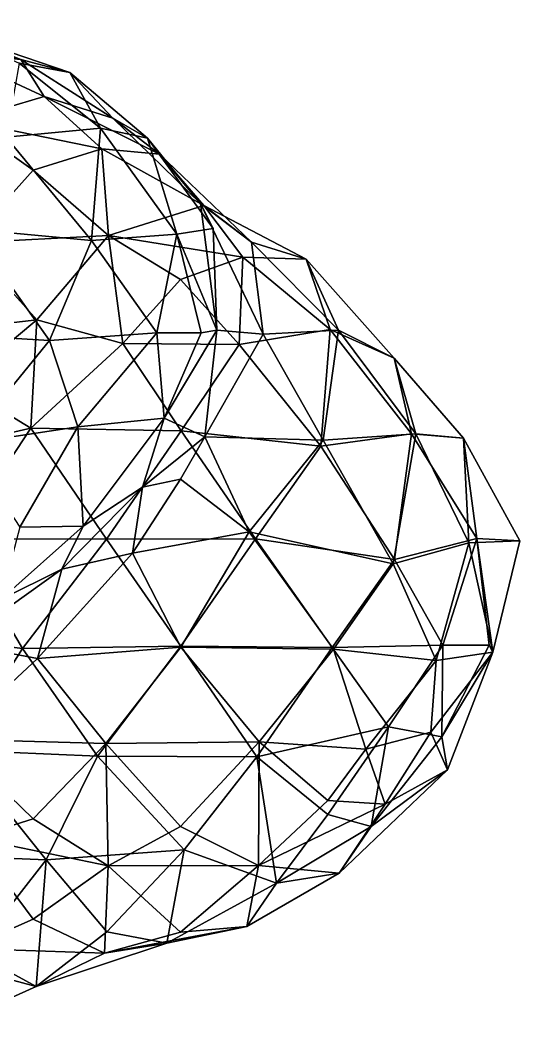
# Model space of a CAD drawing. Extents: x 290034 to 295698, y 4553723 to 4561693.
# Drawn here: x 295613.1 to 295698.5, y 4558858.8 to 4559031.7 of the extents above; entities that cross this region are included whole.
import ezdxf

# ---------------------------------------------------------------- set-up
doc = ezdxf.new("R2010")
doc.units = 0
doc.layers.add('Au_ppm_Pref_-_0_2', color=7, linetype='CONTINUOUS')

msp = doc.modelspace()

# ---------------------------------------------------------------- linework, layer by layer
at = {"layer": 'Au_ppm_Pref_-_0_2'}
for points in [[(295600.65, 4559026.25, 1965.07), (295590.08, 4559031.65, 1959.98), (295613.17, 4559024.95, 1958.74)], [(295613.17, 4559024.95, 1958.74), (295590.08, 4559031.65, 1959.98), (295600.94, 4559029.73, 1954.03)], [(295612.9, 4559024.29, 1949.43), (295621.55, 4559022.71, 1954.04), (295600.94, 4559029.73, 1954.03)], [(295600.94, 4559029.73, 1954.03), (295621.55, 4559022.71, 1954.04), (295613.17, 4559024.95, 1958.74)], [(295600.65, 4559026.25, 1965.07), (295617.18, 4559018.62, 1965.81), (295603.31, 4559014.51, 1972.06)], [(295600.65, 4559026.25, 1965.07), (295613.17, 4559024.95, 1958.74), (295617.18, 4559018.62, 1965.81)], [(295610.68, 4559011.64, 1942.69), (295626.83, 4559013.19, 1948.38), (295612.9, 4559024.29, 1949.43)], [(295612.9, 4559024.29, 1949.43), (295626.83, 4559013.19, 1948.38), (295621.55, 4559022.71, 1954.04)], [(295613.17, 4559024.95, 1958.74), (295621.55, 4559022.71, 1954.04), (295628.89, 4559014.92, 1959.96)], [(295613.17, 4559024.95, 1958.74), (295628.89, 4559014.92, 1959.96), (295617.18, 4559018.62, 1965.81)], [(295626.83, 4559013.19, 1948.38), (295634.82, 4559011.48, 1954.04), (295621.55, 4559022.71, 1954.04)], [(295621.55, 4559022.71, 1954.04), (295634.82, 4559011.48, 1954.04), (295628.89, 4559014.92, 1959.96)], [(295627.02, 4559009.62, 1970.77), (295603.31, 4559014.51, 1972.06), (295617.18, 4559018.62, 1965.81)], [(295627.02, 4559009.62, 1970.77), (295617.18, 4559018.62, 1965.81), (295636.87, 4559008.74, 1965.92)], [(295617.18, 4559018.62, 1965.81), (295628.89, 4559014.92, 1959.96), (295636.87, 4559008.74, 1965.92)], [(295604.13, 4558993.56, 1976.71), (295603.31, 4559014.51, 1972.06), (295615.28, 4559006.02, 1975.19)], [(295615.28, 4559006.02, 1975.19), (295603.31, 4559014.51, 1972.06), (295627.02, 4559009.62, 1970.77)], [(295643.87, 4559000.3, 1959.43), (295636.87, 4559008.74, 1965.92), (295628.89, 4559014.92, 1959.96)], [(295643.87, 4559000.3, 1959.43), (295628.89, 4559014.92, 1959.96), (295634.82, 4559011.48, 1954.04)], [(295625.25, 4558993.95, 1942.51), (295610.68, 4559011.64, 1942.69), (295604.6, 4558995.89, 1939.43)], [(295610.68, 4559011.64, 1942.69), (295625.25, 4558993.95, 1942.51), (295626.83, 4559013.19, 1948.38)], [(295625.25, 4558993.95, 1942.51), (295639.85, 4558995.07, 1948.39), (295626.83, 4559013.19, 1948.38)], [(295639.85, 4558995.07, 1948.39), (295634.82, 4559011.48, 1954.04), (295626.83, 4559013.19, 1948.38)], [(295646.06, 4558996.01, 1954.04), (295643.87, 4559000.3, 1959.43), (295634.82, 4559011.48, 1954.04)], [(295646.06, 4558996.01, 1954.04), (295634.82, 4559011.48, 1954.04), (295639.85, 4558995.07, 1948.39)], [(295627.02, 4559009.62, 1970.77), (295628.15, 4558994.81, 1977.27), (295615.28, 4559006.02, 1975.19)], [(295627.02, 4559009.62, 1970.77), (295644.44, 4558999.95, 1972.2), (295628.15, 4558994.81, 1977.27)], [(295636.87, 4559008.74, 1965.92), (295644.44, 4558999.95, 1972.2), (295627.02, 4559009.62, 1970.77)], [(295652.59, 4558993.67, 1965.55), (295644.44, 4558999.95, 1972.2), (295636.87, 4559008.74, 1965.92)], [(295652.59, 4558993.67, 1965.55), (295636.87, 4559008.74, 1965.92), (295643.87, 4559000.3, 1959.43)], [(295604.13, 4558993.56, 1976.71), (295615.28, 4559006.02, 1975.19), (295628.15, 4558994.81, 1977.27)], [(295628.15, 4558994.81, 1977.27), (295644.44, 4558999.95, 1972.2), (295651.14, 4558991.12, 1977.08)], [(295643.87, 4559000.3, 1959.43), (295654.58, 4558977.91, 1959.52), (295652.59, 4558993.67, 1965.55)], [(295654.58, 4558977.91, 1959.52), (295643.87, 4559000.3, 1959.43), (295646.68, 4558978.6, 1953.4)], [(295646.68, 4558978.6, 1953.4), (295643.87, 4559000.3, 1959.43), (295646.06, 4558996.01, 1954.04)], [(295652.59, 4558993.67, 1965.55), (295661.96, 4558990.76, 1971.86), (295644.44, 4558999.95, 1972.2)], [(295661.96, 4558990.76, 1971.86), (295651.14, 4558991.12, 1977.08), (295644.44, 4558999.95, 1972.2)], [(295646.68, 4558978.6, 1953.4), (295646.06, 4558996.01, 1954.04), (295639.85, 4558995.07, 1948.39)], [(295589.62, 4558978.57, 1940.3), (295618.08, 4558976.88, 1940.89), (295604.6, 4558995.89, 1939.43)], [(295604.13, 4558993.56, 1976.71), (295628.15, 4558994.81, 1977.27), (295615.95, 4558980.36, 1980.14)], [(295604.6, 4558995.89, 1939.43), (295618.08, 4558976.88, 1940.89), (295625.25, 4558993.95, 1942.51)], [(295628.15, 4558994.81, 1977.27), (295630.6, 4558976.36, 1981.84), (295615.95, 4558980.36, 1980.14)], [(295636.43, 4558978.19, 1944.07), (295639.85, 4558995.07, 1948.39), (295625.25, 4558993.95, 1942.51)], [(295651.14, 4558991.12, 1977.08), (295640.47, 4558987.28, 1980.82), (295628.15, 4558994.81, 1977.27)], [(295628.15, 4558994.81, 1977.27), (295640.47, 4558987.28, 1980.82), (295630.6, 4558976.36, 1981.84)], [(295644.03, 4558978.19, 1948.1), (295639.85, 4558995.07, 1948.39), (295636.43, 4558978.19, 1944.07)], [(295644.03, 4558978.19, 1948.1), (295646.68, 4558978.6, 1953.4), (295639.85, 4558995.07, 1948.39)], [(295592.86, 4558977.71, 1976.87), (295604.13, 4558993.56, 1976.71), (295615.95, 4558980.36, 1980.14)], [(295625.25, 4558993.95, 1942.51), (295618.08, 4558976.88, 1940.89), (295636.43, 4558978.19, 1944.07)], [(295652.59, 4558993.67, 1965.55), (295667.49, 4558978.61, 1965.82), (295661.96, 4558990.76, 1971.86)], [(295654.58, 4558977.91, 1959.52), (295667.49, 4558978.61, 1965.82), (295652.59, 4558993.67, 1965.55)], [(295651.14, 4558991.12, 1977.08), (295650.53, 4558976.17, 1981.86), (295640.47, 4558987.28, 1980.82)], [(295651.14, 4558991.12, 1977.08), (295666.06, 4558978.73, 1977.8), (295650.53, 4558976.17, 1981.86)], [(295661.96, 4558990.76, 1971.86), (295666.06, 4558978.73, 1977.8), (295651.14, 4558991.12, 1977.08)], [(295676.98, 4558973.82, 1971.75), (295666.06, 4558978.73, 1977.8), (295661.96, 4558990.76, 1971.86)], [(295676.98, 4558973.82, 1971.75), (295661.96, 4558990.76, 1971.86), (295667.49, 4558978.61, 1965.82)], [(295650.53, 4558976.17, 1981.86), (295630.6, 4558976.36, 1981.84), (295640.47, 4558987.28, 1980.82)], [(295592.86, 4558977.71, 1976.87), (295615.95, 4558980.36, 1980.14), (295602.68, 4558969.32, 1980.78)], [(295614.89, 4558961.87, 1982.07), (295602.68, 4558969.32, 1980.78), (295615.95, 4558980.36, 1980.14)], [(295614.89, 4558961.87, 1982.07), (295615.95, 4558980.36, 1980.14), (295630.6, 4558976.36, 1981.84)], [(295664.46, 4558958.75, 1982.62), (295650.53, 4558976.17, 1981.86), (295666.06, 4558978.73, 1977.8)], [(295664.46, 4558958.75, 1982.62), (295666.06, 4558978.73, 1977.8), (295679.95, 4558960.88, 1979.15)], [(295676.98, 4558973.82, 1971.75), (295679.95, 4558960.88, 1979.15), (295666.06, 4558978.73, 1977.8)], [(295589.62, 4558978.57, 1940.3), (295603.67, 4558959.18, 1940.59), (295618.08, 4558976.88, 1940.89)], [(295636.43, 4558978.19, 1944.07), (295618.08, 4558976.88, 1940.89), (295622.96, 4558962.06, 1943.11)], [(295637.68, 4558963.54, 1949.17), (295636.43, 4558978.19, 1944.07), (295622.96, 4558962.06, 1943.11)], [(295637.68, 4558963.54, 1949.17), (295644.03, 4558978.19, 1948.1), (295636.43, 4558978.19, 1944.07)], [(295637.68, 4558963.54, 1949.17), (295644.62, 4558960.37, 1955.52), (295646.68, 4558978.6, 1953.4)], [(295637.68, 4558963.54, 1949.17), (295646.68, 4558978.6, 1953.4), (295644.03, 4558978.19, 1948.1)], [(295644.62, 4558960.37, 1955.52), (295654.58, 4558977.91, 1959.52), (295646.68, 4558978.6, 1953.4)], [(295664.88, 4558959.82, 1961.07), (295654.58, 4558977.91, 1959.52), (295644.62, 4558960.37, 1955.52)], [(295654.58, 4558977.91, 1959.52), (295664.88, 4558959.82, 1961.07), (295667.49, 4558978.61, 1965.82)], [(295664.88, 4558959.82, 1961.07), (295680.7, 4558960.91, 1964.94), (295667.49, 4558978.61, 1965.82)], [(295676.98, 4558973.82, 1971.75), (295667.49, 4558978.61, 1965.82), (295680.7, 4558960.91, 1964.94)], [(295603.67, 4558959.18, 1940.59), (295622.96, 4558962.06, 1943.11), (295618.08, 4558976.88, 1940.89)], [(295640.57, 4558961.4, 1982.65), (295614.89, 4558961.87, 1982.07), (295630.6, 4558976.36, 1981.84)], [(295640.57, 4558961.4, 1982.65), (295630.6, 4558976.36, 1981.84), (295650.53, 4558976.17, 1981.86)], [(295664.46, 4558958.75, 1982.62), (295640.57, 4558961.4, 1982.65), (295650.53, 4558976.17, 1981.86)], [(295676.98, 4558973.82, 1971.75), (295688.84, 4558960.13, 1971.77), (295679.95, 4558960.88, 1979.15)], [(295676.98, 4558973.82, 1971.75), (295680.7, 4558960.91, 1964.94), (295688.84, 4558960.13, 1971.77)], [(295614.89, 4558961.87, 1982.07), (295592.88, 4558956.86, 1981.24), (295602.68, 4558969.32, 1980.78)], [(295637.68, 4558963.54, 1949.17), (295622.96, 4558962.06, 1943.11), (295623.84, 4558945.09, 1949.22)], [(295633.98, 4558951.74, 1954.04), (295637.68, 4558963.54, 1949.17), (295623.84, 4558945.09, 1949.22)], [(295633.98, 4558951.74, 1954.04), (295644.62, 4558960.37, 1955.52), (295637.68, 4558963.54, 1949.17)], [(295614.89, 4558961.87, 1982.07), (295602.45, 4558942.93, 1983.03), (295592.88, 4558956.86, 1981.24)], [(295627.82, 4558942.84, 1982.91), (295602.45, 4558942.93, 1983.03), (295614.89, 4558961.87, 1982.07)], [(295622.96, 4558962.06, 1943.11), (295603.67, 4558959.18, 1940.59), (295613.01, 4558944.9, 1944.01)], [(295623.84, 4558945.09, 1949.22), (295622.96, 4558962.06, 1943.11), (295613.01, 4558944.9, 1944.01)], [(295640.57, 4558961.4, 1982.65), (295627.82, 4558942.84, 1982.91), (295614.89, 4558961.87, 1982.07)], [(295653.32, 4558942.9, 1982.8), (295627.82, 4558942.84, 1982.91), (295640.57, 4558961.4, 1982.65)], [(295633.98, 4558951.74, 1954.04), (295640.47, 4558953.12, 1957.56), (295644.62, 4558960.37, 1955.52)], [(295640.47, 4558953.12, 1957.56), (295652.24, 4558944.12, 1960.62), (295644.62, 4558960.37, 1955.52)], [(295653.32, 4558942.9, 1982.8), (295640.57, 4558961.4, 1982.65), (295664.46, 4558958.75, 1982.62)], [(295664.88, 4558959.82, 1961.07), (295644.62, 4558960.37, 1955.52), (295652.24, 4558944.12, 1960.62)], [(295664.88, 4558959.82, 1961.07), (295652.24, 4558944.12, 1960.62), (295676.84, 4558938.62, 1961.96)], [(295677.07, 4558939.38, 1982.11), (295664.46, 4558958.75, 1982.62), (295679.95, 4558960.88, 1979.15)], [(295664.88, 4558959.82, 1961.07), (295676.84, 4558938.62, 1961.96), (295680.7, 4558960.91, 1964.94)], [(295689.74, 4558942.24, 1966.22), (295680.7, 4558960.91, 1964.94), (295676.84, 4558938.62, 1961.96)], [(295677.07, 4558939.38, 1982.11), (295679.95, 4558960.88, 1979.15), (295691.13, 4558942.99, 1977.7)], [(295688.84, 4558960.13, 1971.77), (295691.13, 4558942.99, 1977.7), (295679.95, 4558960.88, 1979.15)], [(295689.74, 4558942.24, 1966.22), (295688.84, 4558960.13, 1971.77), (295680.7, 4558960.91, 1964.94)], [(295689.74, 4558942.24, 1966.22), (295698.46, 4558942.56, 1971.86), (295688.84, 4558960.13, 1971.77)], [(295688.84, 4558960.13, 1971.77), (295698.46, 4558942.56, 1971.86), (295691.13, 4558942.99, 1977.7)], [(295653.32, 4558942.9, 1982.8), (295664.46, 4558958.75, 1982.62), (295677.07, 4558939.38, 1982.11)], [(295640.47, 4558953.12, 1957.56), (295632.26, 4558940.46, 1959.25), (295652.24, 4558944.12, 1960.62)], [(295632.26, 4558940.46, 1959.25), (295640.47, 4558953.12, 1957.56), (295633.98, 4558951.74, 1954.04)], [(295632.26, 4558940.46, 1959.25), (295633.98, 4558951.74, 1954.04), (295620.2, 4558937.71, 1953.13)], [(295620.2, 4558937.71, 1953.13), (295633.98, 4558951.74, 1954.04), (295623.84, 4558945.09, 1949.22)], [(295609.75, 4558932.56, 1948.1), (295620.2, 4558937.71, 1953.13), (295623.84, 4558945.09, 1949.22)], [(295623.84, 4558945.09, 1949.22), (295613.01, 4558944.9, 1944.01), (295609.75, 4558932.56, 1948.1)], [(295613.5, 4558924.18, 1983.6), (295590.16, 4558927.13, 1984.38), (295602.45, 4558942.93, 1983.03)], [(295627.82, 4558942.84, 1982.91), (295613.5, 4558924.18, 1983.6), (295602.45, 4558942.93, 1983.03)], [(295640.55, 4558924.56, 1982.68), (295613.5, 4558924.18, 1983.6), (295627.82, 4558942.84, 1982.91)], [(295640.55, 4558924.56, 1982.68), (295627.82, 4558942.84, 1982.91), (295653.32, 4558942.9, 1982.8)], [(295640.55, 4558924.41, 1961.42), (295652.24, 4558944.12, 1960.62), (295632.26, 4558940.46, 1959.25)], [(295640.55, 4558924.41, 1961.42), (295666.6, 4558924.06, 1961.95), (295652.24, 4558944.12, 1960.62)], [(295640.55, 4558924.56, 1982.68), (295653.32, 4558942.9, 1982.8), (295666.38, 4558924.33, 1982.39)], [(295652.24, 4558944.12, 1960.62), (295666.6, 4558924.06, 1961.95), (295676.84, 4558938.62, 1961.96)], [(295666.38, 4558924.33, 1982.39), (295653.32, 4558942.9, 1982.8), (295677.07, 4558939.38, 1982.11)], [(295685.31, 4558924.74, 1981.11), (295677.07, 4558939.38, 1982.11), (295691.13, 4558942.99, 1977.7)], [(295693.22, 4558924.74, 1977.8), (295685.31, 4558924.74, 1981.11), (295691.13, 4558942.99, 1977.7)], [(295689.74, 4558942.24, 1966.22), (295693.83, 4558923.55, 1971.9), (295698.46, 4558942.56, 1971.86)], [(295691.13, 4558942.99, 1977.7), (295693.83, 4558923.55, 1971.9), (295693.22, 4558924.74, 1977.8)], [(295693.83, 4558923.55, 1971.9), (295691.13, 4558942.99, 1977.7), (295698.46, 4558942.56, 1971.86)], [(295689.74, 4558942.24, 1966.22), (295676.84, 4558938.62, 1961.96), (295684.2, 4558922.12, 1964.15)], [(295689.74, 4558942.24, 1966.22), (295684.2, 4558922.12, 1964.15), (295693.83, 4558923.55, 1971.9)], [(295616.02, 4558922.46, 1959.67), (295640.55, 4558924.41, 1961.42), (295632.26, 4558940.46, 1959.25)], [(295632.26, 4558940.46, 1959.25), (295620.2, 4558937.71, 1953.13), (295616.02, 4558922.46, 1959.67)], [(295666.38, 4558924.33, 1982.39), (295677.07, 4558939.38, 1982.11), (295685.31, 4558924.74, 1981.11)], [(295602.43, 4558925.01, 1954.18), (295616.02, 4558922.46, 1959.67), (295620.2, 4558937.71, 1953.13)], [(295602.43, 4558925.01, 1954.18), (295620.2, 4558937.71, 1953.13), (295609.75, 4558932.56, 1948.1)], [(295666.6, 4558924.06, 1961.95), (295684.2, 4558922.12, 1964.15), (295676.84, 4558938.62, 1961.96)], [(295613.5, 4558924.18, 1983.6), (295602.48, 4558906.74, 1985.43), (295590.16, 4558927.13, 1984.38)], [(295601.21, 4558908.63, 1960.88), (295616.02, 4558922.46, 1959.67), (295602.43, 4558925.01, 1954.18)], [(295626.29, 4558905.71, 1983.55), (295602.48, 4558906.74, 1985.43), (295613.5, 4558924.18, 1983.6)], [(295640.55, 4558924.56, 1982.68), (295626.29, 4558905.71, 1983.55), (295613.5, 4558924.18, 1983.6)], [(295640.55, 4558924.41, 1961.42), (295616.02, 4558922.46, 1959.67), (295627.7, 4558907.88, 1961.22)], [(295640.55, 4558924.56, 1982.68), (295653.5, 4558905.61, 1982.4), (295626.29, 4558905.71, 1983.55)], [(295640.55, 4558924.41, 1961.42), (295627.7, 4558907.88, 1961.22), (295653.92, 4558908.16, 1961.76)], [(295640.55, 4558924.56, 1982.68), (295666.38, 4558924.33, 1982.39), (295653.5, 4558905.61, 1982.4)], [(295640.55, 4558924.41, 1961.42), (295653.92, 4558908.16, 1961.76), (295666.6, 4558924.06, 1961.95)], [(295653.5, 4558905.61, 1982.4), (295666.38, 4558924.33, 1982.39), (295676.04, 4558910.78, 1981.39)], [(295653.92, 4558908.16, 1961.76), (295672.14, 4558906.92, 1962.87), (295666.6, 4558924.06, 1961.95)], [(295666.38, 4558924.33, 1982.39), (295685.31, 4558924.74, 1981.11), (295676.04, 4558910.78, 1981.39)], [(295666.6, 4558924.06, 1961.95), (295672.14, 4558906.92, 1962.87), (295684.2, 4558922.12, 1964.15)], [(295685.14, 4558909.06, 1976.94), (295676.04, 4558910.78, 1981.39), (295685.31, 4558924.74, 1981.11)], [(295683.28, 4558909.85, 1966.85), (295693.83, 4558923.55, 1971.9), (295684.2, 4558922.12, 1964.15)], [(295683.28, 4558909.85, 1966.85), (295686.1, 4558903.41, 1971.86), (295693.83, 4558923.55, 1971.9)], [(295693.22, 4558924.74, 1977.8), (295685.14, 4558909.06, 1976.94), (295685.31, 4558924.74, 1981.11)], [(295693.22, 4558924.74, 1977.8), (295693.83, 4558923.55, 1971.9), (295685.14, 4558909.06, 1976.94)], [(295685.14, 4558909.06, 1976.94), (295693.83, 4558923.55, 1971.9), (295686.1, 4558903.41, 1971.86)], [(295601.21, 4558908.63, 1960.88), (295627.7, 4558907.88, 1961.22), (295616.02, 4558922.46, 1959.67)], [(295683.28, 4558909.85, 1966.85), (295684.2, 4558922.12, 1964.15), (295672.14, 4558906.92, 1962.87)], [(295653.5, 4558905.61, 1982.4), (295676.04, 4558910.78, 1981.39), (295665.67, 4558895.73, 1981.52)], [(295673.04, 4558893.68, 1976.89), (295665.67, 4558895.73, 1981.52), (295676.04, 4558910.78, 1981.39)], [(295683.28, 4558909.85, 1966.85), (295672.14, 4558906.92, 1962.87), (295675.46, 4558897.52, 1967.4)], [(295673.04, 4558893.68, 1976.89), (295676.04, 4558910.78, 1981.39), (295685.14, 4558909.06, 1976.94)], [(295683.28, 4558909.85, 1966.85), (295675.46, 4558897.52, 1967.4), (295686.1, 4558903.41, 1971.86)], [(295604.95, 4558891.78, 1966.35), (295615.28, 4558895.04, 1961.96), (295601.21, 4558908.63, 1960.88)], [(295601.21, 4558908.63, 1960.88), (295615.28, 4558895.04, 1961.96), (295627.7, 4558907.88, 1961.22)], [(295627.7, 4558907.88, 1961.22), (295615.28, 4558895.04, 1961.96), (295628.14, 4558886.96, 1964.33)], [(295627.7, 4558907.88, 1961.22), (295640.47, 4558893.7, 1961.51), (295653.92, 4558908.16, 1961.76)], [(295627.7, 4558907.88, 1961.22), (295628.14, 4558886.96, 1964.33), (295640.47, 4558893.7, 1961.51)], [(295653.92, 4558908.16, 1961.76), (295640.47, 4558893.7, 1961.51), (295653.83, 4558887.01, 1965.41)], [(295653.92, 4558908.16, 1961.76), (295653.83, 4558887.01, 1965.41), (295665.67, 4558898.13, 1962.98)], [(295653.92, 4558908.16, 1961.76), (295665.67, 4558898.13, 1962.98), (295672.14, 4558906.92, 1962.87)], [(295673.04, 4558893.68, 1976.89), (295685.14, 4558909.06, 1976.94), (295686.1, 4558903.41, 1971.86)], [(295602.48, 4558906.74, 1985.43), (295617.54, 4558888.02, 1984.35), (295590.09, 4558889.16, 1986.59)], [(295626.29, 4558905.71, 1983.55), (295617.54, 4558888.02, 1984.35), (295602.48, 4558906.74, 1985.43)], [(295675.46, 4558897.52, 1967.4), (295672.14, 4558906.92, 1962.87), (295665.67, 4558898.13, 1962.98)], [(295626.29, 4558905.71, 1983.55), (295641.11, 4558889.73, 1982.42), (295617.54, 4558888.02, 1984.35)], [(295641.11, 4558889.73, 1982.42), (295626.29, 4558905.71, 1983.55), (295653.5, 4558905.61, 1982.4)], [(295653.5, 4558905.61, 1982.4), (295656.87, 4558884, 1979.55), (295641.11, 4558889.73, 1982.42)], [(295653.5, 4558905.61, 1982.4), (295665.67, 4558895.73, 1981.52), (295656.87, 4558884, 1979.55)], [(295673.04, 4558893.68, 1976.89), (295686.1, 4558903.41, 1971.86), (295667.62, 4558885.7, 1971.9)], [(295675.46, 4558897.52, 1967.4), (295667.62, 4558885.7, 1971.9), (295686.1, 4558903.41, 1971.86)], [(295665.67, 4558898.13, 1962.98), (295653.83, 4558887.01, 1965.41), (295675.46, 4558897.52, 1967.4)], [(295653.83, 4558887.01, 1965.41), (295667.62, 4558885.7, 1971.9), (295675.46, 4558897.52, 1967.4)], [(295673.04, 4558893.68, 1976.89), (295656.87, 4558884, 1979.55), (295665.67, 4558895.73, 1981.52)], [(295604.95, 4558891.78, 1966.35), (295628.14, 4558886.96, 1964.33), (295615.28, 4558895.04, 1961.96)], [(295628.14, 4558886.96, 1964.33), (295653.83, 4558887.01, 1965.41), (295640.47, 4558893.7, 1961.51)], [(295673.04, 4558893.68, 1976.89), (295667.62, 4558885.7, 1971.9), (295656.87, 4558884, 1979.55)], [(295604.95, 4558891.78, 1966.35), (295603.93, 4558872.85, 1973.27), (295615.28, 4558877.87, 1968.11)], [(295604.95, 4558891.78, 1966.35), (295615.28, 4558877.87, 1968.11), (295628.14, 4558886.96, 1964.33)], [(295603.22, 4558869.68, 1983.84), (295590.09, 4558889.16, 1986.59), (295617.54, 4558888.02, 1984.35)], [(295641.11, 4558889.73, 1982.42), (295627.88, 4558875.7, 1982.26), (295617.54, 4558888.02, 1984.35)], [(295638.14, 4558873.73, 1977.61), (295627.88, 4558875.7, 1982.26), (295641.11, 4558889.73, 1982.42)], [(295638.14, 4558873.73, 1977.61), (295641.11, 4558889.73, 1982.42), (295656.87, 4558884, 1979.55)], [(295603.22, 4558869.68, 1983.84), (295617.54, 4558888.02, 1984.35), (295615.81, 4558866.33, 1978.34)], [(295615.81, 4558866.33, 1978.34), (295617.54, 4558888.02, 1984.35), (295627.88, 4558875.7, 1982.26)], [(295628.14, 4558886.96, 1964.33), (295615.28, 4558877.87, 1968.11), (295627.48, 4558872.03, 1971.96)], [(295640.47, 4558875.63, 1967.36), (295628.14, 4558886.96, 1964.33), (295627.48, 4558872.03, 1971.96)], [(295628.14, 4558886.96, 1964.33), (295640.47, 4558875.63, 1967.36), (295653.83, 4558887.01, 1965.41)], [(295640.47, 4558875.63, 1967.36), (295651.81, 4558876.58, 1973.03), (295653.83, 4558887.01, 1965.41)], [(295651.81, 4558876.58, 1973.03), (295667.62, 4558885.7, 1971.9), (295653.83, 4558887.01, 1965.41)], [(295651.81, 4558876.58, 1973.03), (295656.87, 4558884, 1979.55), (295667.62, 4558885.7, 1971.9)], [(295638.14, 4558873.73, 1977.61), (295656.87, 4558884, 1979.55), (295651.81, 4558876.58, 1973.03)], [(295603.93, 4558872.85, 1973.27), (295627.48, 4558872.03, 1971.96), (295615.28, 4558877.87, 1968.11)], [(295638.14, 4558873.73, 1977.61), (295615.81, 4558866.33, 1978.34), (295627.88, 4558875.7, 1982.26)], [(295627.48, 4558872.03, 1971.96), (295638.14, 4558873.73, 1977.61), (295651.81, 4558876.58, 1973.03)], [(295627.48, 4558872.03, 1971.96), (295651.81, 4558876.58, 1973.03), (295640.47, 4558875.63, 1967.36)], [(295627.48, 4558872.03, 1971.96), (295615.81, 4558866.33, 1978.34), (295638.14, 4558873.73, 1977.61)], [(295603.93, 4558872.85, 1973.27), (295598.94, 4558858.75, 1977.8), (295615.81, 4558866.33, 1978.34)], [(295603.93, 4558872.85, 1973.27), (295615.81, 4558866.33, 1978.34), (295627.48, 4558872.03, 1971.96)], [(295603.22, 4558869.68, 1983.84), (295615.81, 4558866.33, 1978.34), (295598.94, 4558858.75, 1977.8)]]:
    msp.add_3dface(points, dxfattribs=at)

doc.saveas('drawing.dxf')
